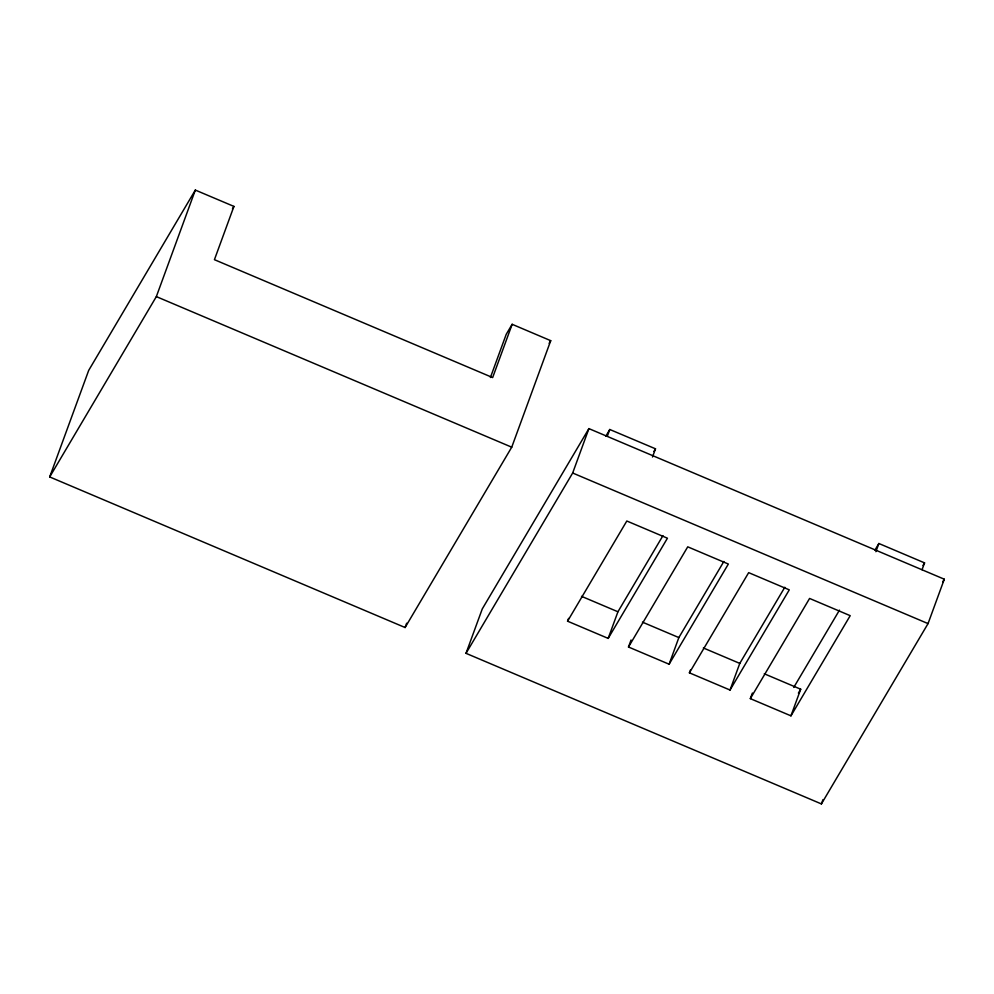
<?xml version="1.0" encoding="UTF-8"?>
<svg xmlns="http://www.w3.org/2000/svg" width="994" height="994" viewBox="0 0 994 994"><rect width="100%" height="100%" fill="white"/><g stroke="black" fill="none" stroke-linecap="round" stroke-linejoin="round"><path stroke-width="1.49" d="M49.7 476.934L88.69 370.402L195.333 190.078L233.925 206.404L214.431 259.683L492.651 377.571L512.146 324.292L550.726 340.669L511.736 447.188L405.092 627.525L49.7 476.934L156.344 296.61L195.333 190.078M490.415 377.509L506.219 334.319L512.146 324.292M405.092 627.525L406.67 623.201M466.012 653.331L482.264 608.937L588.908 428.613L944.3 579.204L928.048 623.598L821.404 803.922L466.012 653.331L572.668 473.007L588.908 428.613M607.284 436.329L609.782 429.495L655.493 448.803L652.486 457.016M567.562 621.188L626.816 521.005L667.434 538.214L608.179 638.396L567.562 621.188L568.593 618.392M608.179 638.396L617.933 611.77L662.961 535.629M628.494 647.007L687.736 546.824L728.354 564.033L669.111 664.216L628.494 647.007L631.053 639.999M669.111 664.216L678.852 637.576L723.88 561.436M689.414 672.826L748.668 572.643L789.273 589.852L730.031 690.035L689.414 672.826L690.445 670.018M730.031 690.035L739.784 663.396L784.813 587.255M750.333 698.633L809.588 598.45L850.205 615.671L790.951 715.842L750.333 698.633L752.396 693.029M790.951 715.842L800.704 689.215L764.287 673.783M875.876 551.695L878.87 543.494L924.557 562.877L922.059 569.711M821.404 803.922L822.982 799.623M232.447 208.914L233.925 206.404M549.135 343.34L550.726 340.669M605.831 436.18L609.782 429.495M653.915 451.475L655.493 448.803M793.759 687.426L839.47 610.13M874.931 550.154L878.87 543.494M798.393 693.104L800.704 689.215M922.979 565.549L924.557 562.877M942.722 581.875L944.3 579.204M156.344 296.61L511.736 447.188M572.668 473.007L928.048 623.598M581.515 596.338L617.933 611.77M642.435 622.145L678.852 637.576M703.367 647.964L739.784 663.396"/></g></svg>
